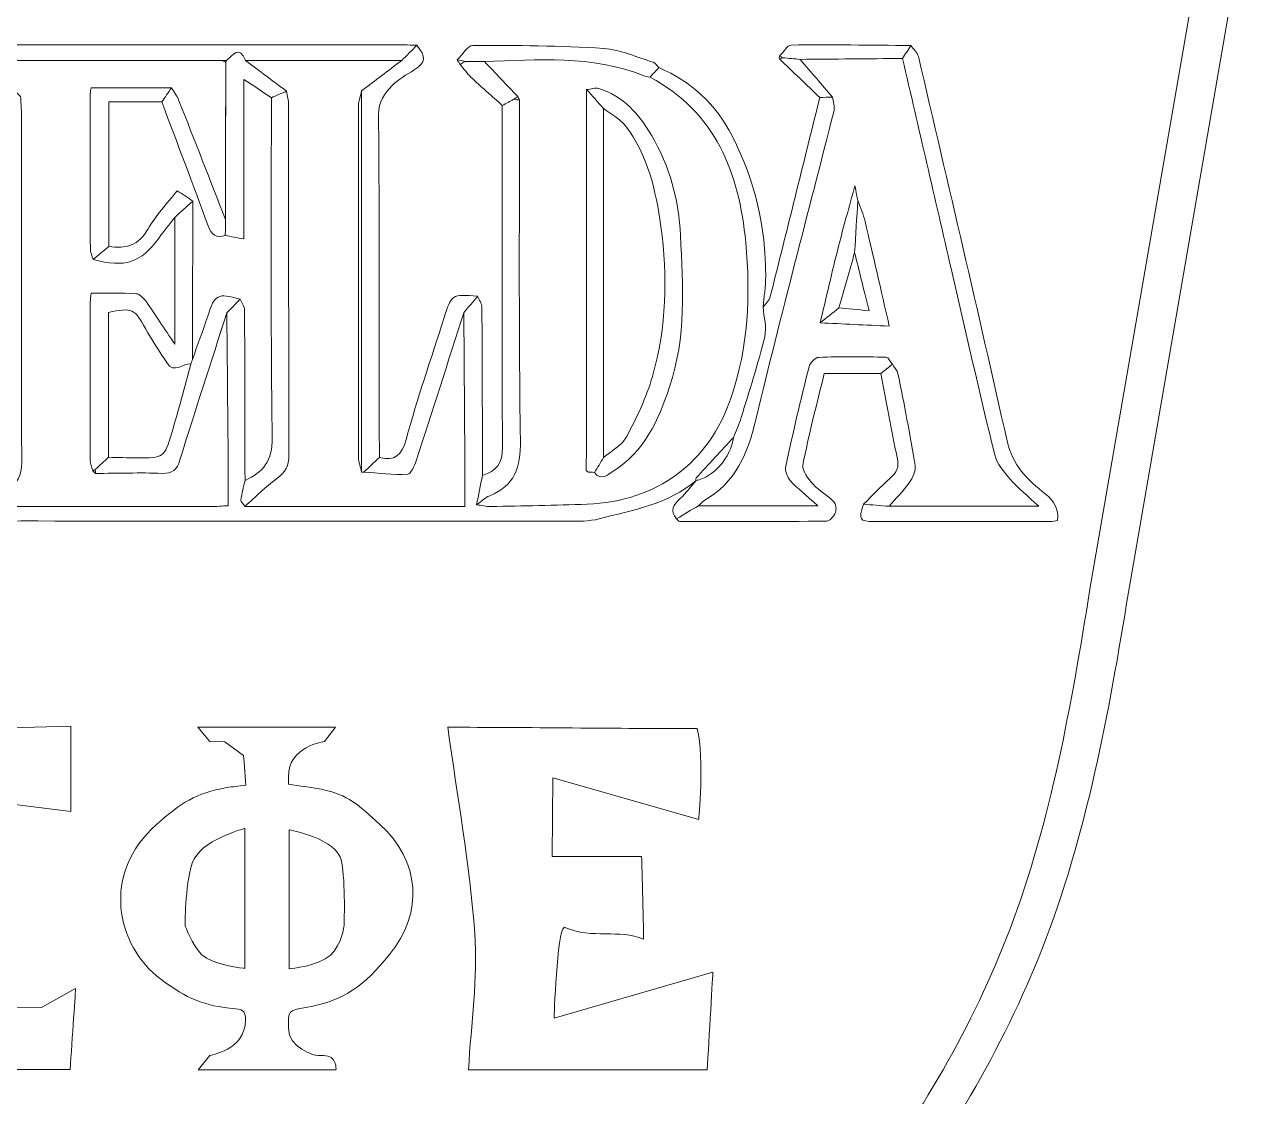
# Model space of a CAD drawing. Header units: inches. Extents: x 0 to 12, y 0 to 12.
# Drawn here: x 1.803 to 2.832, y 5.845 to 6.753 of the extents above; entities that cross this region are included whole.
import ezdxf

# ---------------------------------------------------------------- set-up
doc = ezdxf.new("R2010")
doc.units = ezdxf.units.IN
doc.header["$MEASUREMENT"] = 0

msp = doc.modelspace()

# ---------------------------------------------------------------- linework, layer by layer
at = {"color": 250, "lineweight": 0}
msp.add_line((2.7395, 6.2819), (2.832, 6.817), dxfattribs=at)
at = {"color": 5, "lineweight": 0}
msp.add_line((2.7053, 6.2747), (2.7932, 6.7831), dxfattribs=at)
for points, knots in [([(2.1355, 6.7353), (2.1313, 6.731), (2.127, 6.7267), (2.1227, 6.7224), (2.0787, 6.7224), (2.0347, 6.7224), (1.9906, 6.7224), (1.9853, 6.736), (1.9797, 6.7266), (1.9742, 6.7225), (1.9732, 6.7225), (1.9722, 6.7224), (1.9713, 6.7224), (1.9053, 6.7224), (1.8393, 6.7224), (1.7733, 6.7224), (1.7724, 6.7224), (1.7714, 6.7224), (1.7704, 6.7224), (1.7675, 6.7236), (1.7646, 6.7248), (1.7609, 6.7264), (1.7631, 6.7299), (1.7651, 6.7328), (1.767, 6.7357), (1.8862, 6.7357), (2.0054, 6.7357), (2.1245, 6.7357), (2.1282, 6.7357), (2.1318, 6.7354), (2.1355, 6.7353)], [0, 0, 0, 0, 1, 1, 1, 2, 2, 2, 3, 3, 3, 4, 4, 4, 5, 5, 5, 6, 6, 6, 7, 7, 7, 8, 8, 8, 9, 9, 9, 10, 10, 10, 10]), ([(2.0253, 6.6964), (2.021, 6.6946), (2.0167, 6.6928), (2.0124, 6.6909), (2.0051, 6.6958), (1.9977, 6.7007), (1.989, 6.7064), (1.989, 6.6607), (1.989, 6.6166), (1.989, 6.5713), (1.9831, 6.5724), (1.9783, 6.5733), (1.9734, 6.5743), (1.9735, 6.5788), (1.9735, 6.5833), (1.9735, 6.5879), (1.9736, 6.6322), (1.9737, 6.6765), (1.9738, 6.7208), (1.974, 6.7214), (1.9741, 6.7219), (1.9742, 6.7225), (1.9797, 6.7266), (1.9853, 6.736), (1.9906, 6.7224), (2.0022, 6.7137), (2.0138, 6.705), (2.0253, 6.6964)], [0, 0, 0, 0, 1, 1, 1, 2, 2, 2, 3, 3, 3, 4, 4, 4, 5, 5, 5, 6, 6, 6, 7, 7, 7, 8, 8, 8, 9, 9, 9, 9]), ([(2.1355, 6.7353), (2.1437, 6.7254), (2.1432, 6.7211), (2.1334, 6.7145), (2.127, 6.7103), (2.1199, 6.7066), (2.1146, 6.7012), (2.1083, 6.6945), (2.103, 6.6879), (2.1031, 6.6764), (2.104, 6.5797), (2.1037, 6.483), (2.1038, 6.3863), (2.0994, 6.3822), (2.0951, 6.3781), (2.0907, 6.3739), (2.0901, 6.3739), (2.0894, 6.3739), (2.0888, 6.3739), (2.0888, 6.4815), (2.0888, 6.5891), (2.0888, 6.6967), (2.1001, 6.7052), (2.1114, 6.7138), (2.1227, 6.7224), (2.127, 6.7267), (2.1313, 6.731), (2.1355, 6.7353)], [0, 0, 0, 0, 1, 1, 1, 2, 2, 2, 3, 3, 3, 4, 4, 4, 5, 5, 5, 6, 6, 6, 7, 7, 7, 8, 8, 8, 9, 9, 9, 9]), ([(2.3404, 6.7164), (2.3379, 6.7137), (2.3354, 6.711), (2.3329, 6.7083), (2.3309, 6.7088), (2.3289, 6.7089), (2.327, 6.7097), (2.2834, 6.727), (2.238, 6.7232), (2.1928, 6.7215), (2.1872, 6.7216), (2.1817, 6.7217), (2.1762, 6.7217), (2.1741, 6.7222), (2.1719, 6.7226), (2.1697, 6.7229), (2.1741, 6.7272), (2.1785, 6.7351), (2.1829, 6.7352), (2.2198, 6.7353), (2.2568, 6.735), (2.2937, 6.7326), (2.3079, 6.7316), (2.3218, 6.7251), (2.3357, 6.7209), (2.3376, 6.7203), (2.3389, 6.7179), (2.3404, 6.7164)], [0, 0, 0, 0, 1, 1, 1, 2, 2, 2, 3, 3, 3, 4, 4, 4, 5, 5, 5, 6, 6, 6, 7, 7, 7, 8, 8, 8, 9, 9, 9, 9]), ([(2.5536, 6.7351), (2.5513, 6.7314), (2.549, 6.7278), (2.5467, 6.7241), (2.5177, 6.7239), (2.4888, 6.7236), (2.4598, 6.7234), (2.455, 6.7239), (2.4501, 6.7243), (2.4452, 6.7247), (2.4443, 6.7252), (2.4434, 6.7256), (2.4425, 6.7261), (2.4458, 6.7293), (2.4491, 6.7354), (2.4524, 6.7355), (2.4861, 6.7359), (2.5199, 6.7354), (2.5536, 6.7351)], [0, 0, 0, 0, 1, 1, 1, 2, 2, 2, 3, 3, 3, 4, 4, 4, 5, 5, 5, 6, 6, 6, 6]), ([(2.5536, 6.7351), (2.5558, 6.732), (2.5593, 6.7292), (2.5601, 6.7258), (2.5854, 6.6174), (2.6109, 6.509), (2.6351, 6.4004), (2.6397, 6.3798), (2.6528, 6.367), (2.6673, 6.3556), (2.6756, 6.3491), (2.6786, 6.343), (2.6779, 6.333), (2.6758, 6.3327), (2.6735, 6.3321), (2.6713, 6.3321), (2.6216, 6.3321), (2.572, 6.3321), (2.5224, 6.3321), (2.5103, 6.3321), (2.5093, 6.3339), (2.5135, 6.3467), (2.5207, 6.3462), (2.528, 6.3456), (2.5352, 6.345), (2.5765, 6.345), (2.6177, 6.345), (2.6619, 6.345), (2.6522, 6.3541), (2.6443, 6.3605), (2.6377, 6.368), (2.6324, 6.3741), (2.6265, 6.381), (2.6247, 6.3885), (2.6118, 6.441), (2.6, 6.4936), (2.5878, 6.5462), (2.5741, 6.6055), (2.5604, 6.6648), (2.5467, 6.7241), (2.549, 6.7278), (2.5513, 6.7314), (2.5536, 6.7351)], [0, 0, 0, 0, 1, 1, 1, 2, 2, 2, 3, 3, 3, 4, 4, 4, 5, 5, 5, 6, 6, 6, 7, 7, 7, 8, 8, 8, 9, 9, 9, 10, 10, 10, 11, 11, 11, 12, 12, 12, 13, 13, 13, 14, 14, 14, 14]), ([(1.7733, 6.7224), (1.8393, 6.7224), (1.9053, 6.7224), (1.9713, 6.7224), (1.9721, 6.7218), (1.973, 6.7213), (1.9739, 6.7208), (1.9737, 6.6765), (1.9736, 6.6322), (1.9735, 6.5879), (1.9604, 6.6214), (1.9474, 6.6549), (1.9342, 6.6884), (1.9327, 6.6923), (1.9299, 6.6957), (1.9278, 6.6993), (1.9054, 6.6993), (1.883, 6.6993), (1.8599, 6.6993), (1.8597, 6.698), (1.8591, 6.696), (1.8591, 6.6941), (1.8591, 6.6504), (1.859, 6.6066), (1.8592, 6.5629), (1.8592, 6.5599), (1.8607, 6.5569), (1.8616, 6.5539), (1.8886, 6.5467), (1.9019, 6.5511), (1.9173, 6.5722), (1.9216, 6.5781), (1.9262, 6.5838), (1.9306, 6.5896), (1.9306, 6.5548), (1.9306, 6.52), (1.9306, 6.4822), (1.9215, 6.4959), (1.9143, 6.5071), (1.9066, 6.518), (1.9045, 6.521), (1.9009, 6.5248), (1.8978, 6.525), (1.8854, 6.5258), (1.8729, 6.5253), (1.86, 6.5253), (1.8596, 6.522), (1.8591, 6.52), (1.8591, 6.5181), (1.859, 6.4734), (1.859, 6.4288), (1.8591, 6.3841), (1.8591, 6.3811), (1.8605, 6.378), (1.8612, 6.3749), (1.862, 6.3742), (1.8628, 6.3735), (1.8636, 6.3728), (1.8823, 6.3729), (1.9011, 6.3736), (1.9198, 6.3729), (1.929, 6.3725), (1.9324, 6.376), (1.935, 6.3842), (1.9479, 6.4258), (1.9614, 6.4672), (1.9747, 6.5086), (1.975, 6.4721), (1.9754, 6.4355), (1.9757, 6.3989), (1.9758, 6.3815), (1.9757, 6.3641), (1.9757, 6.3455), (1.9704, 6.3452), (1.9661, 6.3448), (1.9617, 6.3448), (1.904, 6.3448), (1.8462, 6.3448), (1.7884, 6.3448), (1.7836, 6.3448), (1.7788, 6.344), (1.774, 6.3435), (1.774, 6.3435), (1.7733, 6.3445), (1.7733, 6.3445), (1.7782, 6.3492), (1.7825, 6.3549), (1.7882, 6.3583), (1.7977, 6.364), (1.8011, 6.3711), (1.8011, 6.3822), (1.8007, 6.481), (1.8008, 6.5797), (1.8008, 6.6785), (1.8008, 6.683), (1.8004, 6.6874), (1.8002, 6.6919), (1.7911, 6.7014), (1.7821, 6.7109), (1.773, 6.7204), (1.7731, 6.721), (1.7733, 6.7217), (1.7733, 6.7224)], [0, 0, 0, 0, 1, 1, 1, 2, 2, 2, 3, 3, 3, 4, 4, 4, 5, 5, 5, 6, 6, 6, 7, 7, 7, 8, 8, 8, 9, 9, 9, 10, 10, 10, 11, 11, 11, 12, 12, 12, 13, 13, 13, 14, 14, 14, 15, 15, 15, 16, 16, 16, 17, 17, 17, 18, 18, 18, 19, 19, 19, 20, 20, 20, 21, 21, 21, 22, 22, 22, 23, 23, 23, 24, 24, 24, 25, 25, 25, 26, 26, 26, 27, 27, 27, 28, 28, 28, 29, 29, 29, 30, 30, 30, 31, 31, 31, 32, 32, 32, 33, 33, 33, 34, 34, 34, 34]), ([(1.9742, 6.7225), (1.9741, 6.7219), (1.974, 6.7214), (1.9738, 6.7208), (1.973, 6.7213), (1.9721, 6.7218), (1.9713, 6.7224), (1.9722, 6.7224), (1.9732, 6.7225), (1.9742, 6.7225)], [0, 0, 0, 0, 1, 1, 1, 2, 2, 2, 3, 3, 3, 3]), ([(2.0907, 6.3739), (2.1031, 6.3731), (2.1155, 6.3716), (2.1278, 6.3721), (2.1303, 6.3722), (2.1335, 6.3792), (2.1349, 6.3835), (2.1486, 6.4253), (2.1619, 6.4671), (2.1753, 6.5089), (2.1756, 6.4649), (2.1759, 6.421), (2.1762, 6.377), (2.1763, 6.3669), (2.1762, 6.3568), (2.1762, 6.3449), (2.1135, 6.3449), (2.0518, 6.3449), (1.9901, 6.3449), (1.999, 6.3529), (2.0074, 6.3614), (2.017, 6.3685), (2.0242, 6.3738), (2.0273, 6.3792), (2.0273, 6.3885), (2.0269, 6.4872), (2.0271, 6.5859), (2.027, 6.6847), (2.027, 6.6886), (2.0259, 6.6925), (2.0253, 6.6964), (2.0138, 6.705), (2.0022, 6.7137), (1.9906, 6.7224), (2.0347, 6.7224), (2.0787, 6.7224), (2.1227, 6.7224), (2.1114, 6.7138), (2.1001, 6.7052), (2.0888, 6.6967), (2.0879, 6.6925), (2.0862, 6.6883), (2.0862, 6.6841), (2.086, 6.5849), (2.086, 6.4856), (2.0862, 6.3864), (2.0862, 6.3822), (2.0879, 6.378), (2.0888, 6.3739), (2.0894, 6.3739), (2.0901, 6.3739), (2.0907, 6.3739)], [0, 0, 0, 0, 1, 1, 1, 2, 2, 2, 3, 3, 3, 4, 4, 4, 5, 5, 5, 6, 6, 6, 7, 7, 7, 8, 8, 8, 9, 9, 9, 10, 10, 10, 11, 11, 11, 12, 12, 12, 13, 13, 13, 14, 14, 14, 15, 15, 15, 16, 16, 16, 17, 17, 17, 17]), ([(2.1762, 6.7217), (2.1749, 6.7208), (2.1736, 6.7199), (2.1723, 6.7189), (2.1714, 6.7203), (2.1706, 6.7216), (2.1697, 6.7229), (2.1719, 6.7226), (2.1741, 6.7222), (2.1762, 6.7217)], [0, 0, 0, 0, 1, 1, 1, 2, 2, 2, 3, 3, 3, 3]), ([(2.1762, 6.7217), (2.1817, 6.7217), (2.1872, 6.7216), (2.1928, 6.7215), (2.2021, 6.7117), (2.2115, 6.7018), (2.2209, 6.692), (2.2198, 6.6912), (2.2187, 6.6904), (2.2176, 6.6896), (2.2143, 6.6878), (2.2111, 6.686), (2.2079, 6.6843), (2.199, 6.6923), (2.19, 6.7002), (2.1812, 6.7084), (2.1779, 6.7116), (2.1753, 6.7154), (2.1723, 6.7189), (2.1736, 6.7199), (2.1749, 6.7208), (2.1762, 6.7217)], [0, 0, 0, 0, 1, 1, 1, 2, 2, 2, 3, 3, 3, 4, 4, 4, 5, 5, 5, 6, 6, 6, 7, 7, 7, 7]), ([(2.2209, 6.692), (2.2115, 6.7018), (2.2021, 6.7117), (2.1928, 6.7215), (2.238, 6.7232), (2.2834, 6.727), (2.327, 6.7097), (2.3289, 6.7089), (2.3309, 6.7088), (2.3329, 6.7083), (2.3886, 6.6782), (2.4083, 6.6277), (2.4139, 6.5683), (2.4181, 6.5237), (2.4161, 6.4798), (2.4016, 6.4372), (2.3828, 6.3817), (2.3384, 6.349), (2.2797, 6.3468), (2.2525, 6.3458), (2.2252, 6.3453), (2.198, 6.3448), (2.1941, 6.3448), (2.1901, 6.3458), (2.1861, 6.3463), (2.1898, 6.3488), (2.1931, 6.3522), (2.1972, 6.3539), (2.2185, 6.3626), (2.2235, 6.3779), (2.2232, 6.4006), (2.2217, 6.4967), (2.2225, 6.5928), (2.2224, 6.6889), (2.2219, 6.6899), (2.2214, 6.691), (2.2209, 6.692)], [0, 0, 0, 0, 1, 1, 1, 2, 2, 2, 3, 3, 3, 4, 4, 4, 5, 5, 5, 6, 6, 6, 7, 7, 7, 8, 8, 8, 9, 9, 9, 10, 10, 10, 11, 11, 11, 12, 12, 12, 12]), ([(2.4874, 6.6913), (2.4783, 6.702), (2.4691, 6.7127), (2.4599, 6.7234), (2.4888, 6.7236), (2.5177, 6.7239), (2.5467, 6.7241), (2.5604, 6.6648), (2.5741, 6.6055), (2.5878, 6.5462), (2.6, 6.4936), (2.6118, 6.441), (2.6247, 6.3885), (2.6265, 6.381), (2.6324, 6.3741), (2.6377, 6.368), (2.6443, 6.3605), (2.6522, 6.3541), (2.6619, 6.345), (2.6177, 6.345), (2.5765, 6.345), (2.5352, 6.345), (2.541, 6.3516), (2.5473, 6.3578), (2.5523, 6.365), (2.5552, 6.3691), (2.5581, 6.3751), (2.5573, 6.3796), (2.5531, 6.4057), (2.548, 6.4315), (2.5428, 6.4574), (2.5422, 6.4602), (2.5397, 6.4626), (2.5381, 6.4652), (2.5363, 6.4673), (2.5346, 6.4712), (2.5328, 6.4712), (2.5138, 6.4716), (2.4946, 6.4718), (2.4756, 6.4711), (2.4727, 6.471), (2.4683, 6.4663), (2.4675, 6.4631), (2.4605, 6.4352), (2.4539, 6.4072), (2.4478, 6.3791), (2.447, 6.3753), (2.4489, 6.3698), (2.4515, 6.3668), (2.4577, 6.36), (2.4651, 6.3543), (2.4749, 6.3455), (2.4389, 6.3455), (2.4065, 6.3455), (2.374, 6.3455), (2.3755, 6.3469), (2.3768, 6.3486), (2.3785, 6.3496), (2.4056, 6.3651), (2.4159, 6.3901), (2.4228, 6.4195), (2.4436, 6.5067), (2.4667, 6.5933), (2.4887, 6.6801), (2.4895, 6.6835), (2.4879, 6.6876), (2.4874, 6.6913)], [0, 0, 0, 0, 1, 1, 1, 2, 2, 2, 3, 3, 3, 4, 4, 4, 5, 5, 5, 6, 6, 6, 7, 7, 7, 8, 8, 8, 9, 9, 9, 10, 10, 10, 11, 11, 11, 12, 12, 12, 13, 13, 13, 14, 14, 14, 15, 15, 15, 16, 16, 16, 17, 17, 17, 18, 18, 18, 19, 19, 19, 20, 20, 20, 21, 21, 21, 22, 22, 22, 22]), ([(2.4452, 6.7247), (2.4443, 6.7244), (2.4435, 6.724), (2.4426, 6.7237), (2.4424, 6.7242), (2.4422, 6.7247), (2.4421, 6.7253), (2.4421, 6.7255), (2.4424, 6.7258), (2.4425, 6.7261), (2.4434, 6.7256), (2.4443, 6.7252), (2.4452, 6.7247)], [0, 0, 0, 0, 1, 1, 1, 2, 2, 2, 3, 3, 3, 4, 4, 4, 4]), ([(2.4452, 6.7247), (2.4501, 6.7243), (2.455, 6.7239), (2.4599, 6.7234), (2.4691, 6.7127), (2.4783, 6.702), (2.4874, 6.6913), (2.4838, 6.6913), (2.4802, 6.6912), (2.4766, 6.6911), (2.4653, 6.702), (2.4539, 6.7128), (2.4426, 6.7237), (2.4435, 6.724), (2.4443, 6.7244), (2.4452, 6.7247)], [0, 0, 0, 0, 1, 1, 1, 2, 2, 2, 3, 3, 3, 4, 4, 4, 5, 5, 5, 5]), ([(2.3404, 6.7164), (2.3682, 6.7045), (2.3884, 6.6856), (2.4026, 6.6582), (2.4219, 6.6207), (2.4308, 6.5814), (2.4308, 6.5397), (2.4308, 6.531), (2.4294, 6.5222), (2.4286, 6.5135), (2.4292, 6.5052), (2.4319, 6.4963), (2.43, 6.4886), (2.4244, 6.4655), (2.417, 6.4429), (2.4101, 6.4201), (2.4084, 6.4143), (2.4059, 6.4089), (2.4037, 6.4033), (2.3931, 6.3919), (2.3825, 6.3805), (2.372, 6.369), (2.3716, 6.3686), (2.3719, 6.3675), (2.3718, 6.3667), (2.3718, 6.3667), (2.3719, 6.3669), (2.3719, 6.3669), (2.3484, 6.3465), (2.3184, 6.342), (2.2899, 6.3344), (2.2814, 6.3321), (2.2721, 6.3324), (2.2632, 6.3324), (2.1089, 6.3323), (1.9546, 6.3321), (1.8003, 6.3326), (1.7884, 6.3326), (1.7838, 6.3283), (1.7808, 6.3175), (1.7738, 6.2927), (1.7654, 6.2683), (1.7583, 6.2435), (1.7558, 6.2349), (1.7522, 6.2315), (1.7425, 6.2315), (1.6196, 6.2317), (1.4966, 6.2316), (1.3737, 6.2311), (1.362, 6.2311), (1.3577, 6.2359), (1.3575, 6.2465), (1.3629, 6.2461), (1.3683, 6.2456), (1.3737, 6.2451), (1.379, 6.2449), (1.3843, 6.2444), (1.3895, 6.2444), (1.4786, 6.2444), (1.5676, 6.2444), (1.6566, 6.2444), (1.6814, 6.2444), (1.7062, 6.2441), (1.731, 6.2446), (1.735, 6.2447), (1.7415, 6.2472), (1.7426, 6.2501), (1.7535, 6.2811), (1.7636, 6.3123), (1.774, 6.3435), (1.7788, 6.344), (1.7836, 6.3448), (1.7884, 6.3448), (1.8462, 6.3448), (1.904, 6.3448), (1.9617, 6.3448), (1.9661, 6.3448), (1.9704, 6.3452), (1.9757, 6.3455), (1.9757, 6.3641), (1.9758, 6.3815), (1.9757, 6.3989), (1.9754, 6.4355), (1.975, 6.4721), (1.9747, 6.5087), (1.9785, 6.5126), (1.9823, 6.5165), (1.9861, 6.5204), (1.9873, 6.5173), (1.9897, 6.5142), (1.9897, 6.5111), (1.99, 6.463), (1.99, 6.415), (1.9901, 6.3669), (1.9889, 6.3614), (1.9873, 6.3559), (1.9867, 6.3503), (1.9865, 6.3487), (1.9889, 6.3467), (1.9901, 6.3449), (2.0518, 6.3449), (2.1135, 6.3449), (2.1762, 6.3449), (2.1762, 6.3568), (2.1763, 6.3669), (2.1762, 6.377), (2.1759, 6.421), (2.1756, 6.4649), (2.1753, 6.5089), (2.1792, 6.5135), (2.1831, 6.5181), (2.187, 6.5228), (2.1883, 6.5197), (2.1906, 6.5166), (2.1906, 6.5135), (2.1909, 6.4661), (2.191, 6.4186), (2.1911, 6.3712), (2.1894, 6.3629), (2.1878, 6.3546), (2.1861, 6.3463), (2.1901, 6.3458), (2.1941, 6.3448), (2.198, 6.3448), (2.2252, 6.3453), (2.2525, 6.3458), (2.2797, 6.3468), (2.3384, 6.349), (2.3828, 6.3817), (2.4016, 6.4372), (2.4161, 6.4798), (2.4181, 6.5237), (2.4139, 6.5683), (2.4083, 6.6277), (2.3886, 6.6782), (2.3329, 6.7083), (2.3354, 6.711), (2.3379, 6.7137), (2.3404, 6.7164)], [0, 0, 0, 0, 1, 1, 1, 2, 2, 2, 3, 3, 3, 4, 4, 4, 5, 5, 5, 6, 6, 6, 7, 7, 7, 8, 8, 8, 9, 9, 9, 10, 10, 10, 11, 11, 11, 12, 12, 12, 13, 13, 13, 14, 14, 14, 15, 15, 15, 16, 16, 16, 17, 17, 17, 18, 18, 18, 19, 19, 19, 20, 20, 20, 21, 21, 21, 22, 22, 22, 23, 23, 23, 24, 24, 24, 25, 25, 25, 26, 26, 26, 27, 27, 27, 28, 28, 28, 29, 29, 29, 30, 30, 30, 31, 31, 31, 32, 32, 32, 33, 33, 33, 34, 34, 34, 35, 35, 35, 36, 36, 36, 37, 37, 37, 38, 38, 38, 39, 39, 39, 40, 40, 40, 41, 41, 41, 42, 42, 42, 43, 43, 43, 44, 44, 44, 45, 45, 45, 46, 46, 46, 46]), ([(1.9197, 6.6873), (1.9052, 6.6873), (1.8906, 6.6873), (1.8747, 6.6873), (1.8747, 6.6459), (1.8747, 6.6055), (1.8747, 6.565), (1.8704, 6.5613), (1.866, 6.5576), (1.8616, 6.5539), (1.8607, 6.5569), (1.8592, 6.5599), (1.8592, 6.5629), (1.859, 6.6066), (1.8591, 6.6504), (1.8591, 6.6941), (1.8591, 6.696), (1.8597, 6.698), (1.8599, 6.6993), (1.883, 6.6993), (1.9054, 6.6993), (1.9278, 6.6993), (1.9251, 6.6953), (1.9224, 6.6913), (1.9197, 6.6873)], [0, 0, 0, 0, 1, 1, 1, 2, 2, 2, 3, 3, 3, 4, 4, 4, 5, 5, 5, 6, 6, 6, 7, 7, 7, 8, 8, 8, 8]), ([(1.9197, 6.6873), (1.9224, 6.6913), (1.9251, 6.6953), (1.9278, 6.6993), (1.9299, 6.6957), (1.9327, 6.6923), (1.9342, 6.6884), (1.9474, 6.6549), (1.9604, 6.6214), (1.9735, 6.5879), (1.9735, 6.5833), (1.9735, 6.5788), (1.9734, 6.5743), (1.9657, 6.5719), (1.9617, 6.5747), (1.9589, 6.5824), (1.9461, 6.6175), (1.9328, 6.6524), (1.9197, 6.6873)], [0, 0, 0, 0, 1, 1, 1, 2, 2, 2, 3, 3, 3, 4, 4, 4, 5, 5, 5, 6, 6, 6, 6]), ([(2.2859, 6.3737), (2.2916, 6.3659), (2.2972, 6.3719), (2.3017, 6.3747), (2.3281, 6.3913), (2.3402, 6.4179), (2.3495, 6.4461), (2.3635, 6.488), (2.361, 6.5314), (2.3587, 6.5743), (2.3572, 6.6039), (2.3497, 6.633), (2.3342, 6.6591), (2.3235, 6.6769), (2.3104, 6.6922), (2.2897, 6.6987), (2.2866, 6.6997), (2.2827, 6.6982), (2.2792, 6.6978), (2.2792, 6.5921), (2.2791, 6.4863), (2.279, 6.3805), (2.279, 6.3785), (2.2784, 6.3754), (2.2794, 6.3746), (2.281, 6.3735), (2.2837, 6.3739), (2.2859, 6.3737)], [0, 0, 0, 0, 1, 1, 1, 2, 2, 2, 3, 3, 3, 4, 4, 4, 5, 5, 5, 6, 6, 6, 7, 7, 7, 8, 8, 8, 9, 9, 9, 9]), ([(2.2935, 6.3862), (2.291, 6.382), (2.2885, 6.3779), (2.2859, 6.3737), (2.2837, 6.3739), (2.281, 6.3735), (2.2794, 6.3746), (2.2784, 6.3754), (2.279, 6.3785), (2.279, 6.3805), (2.2791, 6.4863), (2.2792, 6.5921), (2.2792, 6.6978), (2.284, 6.6925), (2.2887, 6.6872), (2.2935, 6.6818), (2.2935, 6.5833), (2.2935, 6.4847), (2.2935, 6.3862)], [0, 0, 0, 0, 1, 1, 1, 2, 2, 2, 3, 3, 3, 4, 4, 4, 5, 5, 5, 6, 6, 6, 6]), ([(2.2792, 6.6978), (2.2827, 6.6982), (2.2866, 6.6997), (2.2897, 6.6987), (2.3104, 6.6922), (2.3235, 6.6769), (2.3342, 6.6591), (2.3497, 6.633), (2.3572, 6.6039), (2.3587, 6.5743), (2.361, 6.5314), (2.3635, 6.488), (2.3495, 6.4461), (2.3402, 6.4179), (2.3281, 6.3913), (2.3017, 6.3747), (2.2972, 6.3719), (2.2916, 6.3659), (2.2859, 6.3737), (2.2885, 6.3779), (2.291, 6.382), (2.2935, 6.3862), (2.3002, 6.392), (2.3091, 6.3965), (2.313, 6.4038), (2.3217, 6.4201), (2.3299, 6.4372), (2.335, 6.455), (2.3469, 6.4966), (2.3479, 6.5393), (2.3421, 6.582), (2.3379, 6.6123), (2.3312, 6.6422), (2.312, 6.6673), (2.3074, 6.6733), (2.2997, 6.677), (2.2935, 6.6818), (2.2887, 6.6872), (2.284, 6.6925), (2.2792, 6.6978)], [0, 0, 0, 0, 1, 1, 1, 2, 2, 2, 3, 3, 3, 4, 4, 4, 5, 5, 5, 6, 6, 6, 7, 7, 7, 8, 8, 8, 9, 9, 9, 10, 10, 10, 11, 11, 11, 12, 12, 12, 13, 13, 13, 13]), ([(1.9901, 6.3669), (2.0055, 6.3739), (2.0134, 6.3835), (2.0131, 6.4029), (2.0118, 6.4989), (2.0124, 6.5949), (2.0124, 6.6909), (2.0167, 6.6928), (2.021, 6.6946), (2.0253, 6.6964), (2.0259, 6.6925), (2.027, 6.6886), (2.027, 6.6847), (2.0271, 6.5859), (2.0269, 6.4872), (2.0273, 6.3885), (2.0273, 6.3792), (2.0242, 6.3738), (2.017, 6.3685), (2.0074, 6.3614), (1.999, 6.3529), (1.9901, 6.3449), (1.9889, 6.3467), (1.9865, 6.3487), (1.9867, 6.3503), (1.9873, 6.3559), (1.9889, 6.3614), (1.9901, 6.3669)], [0, 0, 0, 0, 1, 1, 1, 2, 2, 2, 3, 3, 3, 4, 4, 4, 5, 5, 5, 6, 6, 6, 7, 7, 7, 8, 8, 8, 9, 9, 9, 9]), ([(2.0888, 6.3739), (2.0879, 6.378), (2.0862, 6.3822), (2.0862, 6.3864), (2.086, 6.4856), (2.086, 6.5849), (2.0862, 6.6841), (2.0862, 6.6883), (2.0879, 6.6925), (2.0888, 6.6967), (2.0888, 6.5891), (2.0888, 6.4815), (2.0888, 6.3739)], [0, 0, 0, 0, 1, 1, 1, 2, 2, 2, 3, 3, 3, 4, 4, 4, 4]), ([(2.1861, 6.3463), (2.1878, 6.3546), (2.1894, 6.3629), (2.1911, 6.3712), (2.2029, 6.3747), (2.2081, 6.3815), (2.208, 6.395), (2.2075, 6.4914), (2.2078, 6.5878), (2.2079, 6.6843), (2.2111, 6.686), (2.2143, 6.6878), (2.2176, 6.6896), (2.2192, 6.6894), (2.2208, 6.6891), (2.2224, 6.6889), (2.2225, 6.5928), (2.2217, 6.4967), (2.2232, 6.4006), (2.2235, 6.3779), (2.2185, 6.3626), (2.1972, 6.3539), (2.1931, 6.3522), (2.1898, 6.3488), (2.1861, 6.3463)], [0, 0, 0, 0, 1, 1, 1, 2, 2, 2, 3, 3, 3, 4, 4, 4, 5, 5, 5, 6, 6, 6, 7, 7, 7, 8, 8, 8, 8]), ([(2.2209, 6.692), (2.2214, 6.691), (2.2219, 6.6899), (2.2224, 6.6889), (2.2208, 6.6891), (2.2192, 6.6894), (2.2176, 6.6896), (2.2187, 6.6904), (2.2198, 6.6912), (2.2209, 6.692)], [0, 0, 0, 0, 1, 1, 1, 2, 2, 2, 3, 3, 3, 3]), ([(2.4037, 6.4033), (2.4059, 6.4089), (2.4084, 6.4143), (2.4101, 6.4201), (2.417, 6.4429), (2.4244, 6.4655), (2.43, 6.4886), (2.4319, 6.4963), (2.4292, 6.5052), (2.4286, 6.5135), (2.4307, 6.5165), (2.4338, 6.5192), (2.4347, 6.5225), (2.4488, 6.5787), (2.4627, 6.6349), (2.4766, 6.6911), (2.4802, 6.6912), (2.4838, 6.6913), (2.4874, 6.6913), (2.4879, 6.6876), (2.4895, 6.6835), (2.4887, 6.6801), (2.4667, 6.5933), (2.4436, 6.5067), (2.4228, 6.4195), (2.4159, 6.3901), (2.4056, 6.3651), (2.3785, 6.3496), (2.3768, 6.3486), (2.3755, 6.3469), (2.374, 6.3455), (2.3678, 6.3418), (2.3616, 6.338), (2.3554, 6.3343), (2.3496, 6.3413), (2.3526, 6.3463), (2.3585, 6.3516), (2.3635, 6.3562), (2.3674, 6.3618), (2.3719, 6.3669), (2.3719, 6.3669), (2.3718, 6.3667), (2.3718, 6.3667), (2.3866, 6.3696), (2.4011, 6.3861), (2.4037, 6.4033)], [0, 0, 0, 0, 1, 1, 1, 2, 2, 2, 3, 3, 3, 4, 4, 4, 5, 5, 5, 6, 6, 6, 7, 7, 7, 8, 8, 8, 9, 9, 9, 10, 10, 10, 11, 11, 11, 12, 12, 12, 13, 13, 13, 14, 14, 14, 15, 15, 15, 15]), ([(2.5088, 6.6039), (2.5082, 6.6071), (2.5075, 6.6104), (2.5064, 6.6163), (2.5013, 6.5976), (2.4966, 6.5815), (2.4925, 6.5651), (2.487, 6.5436), (2.4821, 6.5219), (2.4769, 6.5003), (2.496, 6.4994), (2.5151, 6.4985), (2.5354, 6.4975), (2.5283, 6.5286), (2.5218, 6.5573), (2.5149, 6.586), (2.5135, 6.5921), (2.5109, 6.5979), (2.5088, 6.6039)], [0, 0, 0, 0, 1, 1, 1, 2, 2, 2, 3, 3, 3, 4, 4, 4, 5, 5, 5, 6, 6, 6, 6]), ([(2.5088, 6.6039), (2.5079, 6.5892), (2.507, 6.5746), (2.5061, 6.5599), (2.5017, 6.5443), (2.4973, 6.5286), (2.4928, 6.5129), (2.4875, 6.5087), (2.4822, 6.5045), (2.4769, 6.5003), (2.4821, 6.5219), (2.487, 6.5436), (2.4925, 6.5651), (2.4966, 6.5815), (2.5013, 6.5976), (2.5064, 6.6163), (2.5075, 6.6104), (2.5082, 6.6071), (2.5088, 6.6039)], [0, 0, 0, 0, 1, 1, 1, 2, 2, 2, 3, 3, 3, 4, 4, 4, 5, 5, 5, 6, 6, 6, 6]), ([(1.8616, 6.5539), (1.866, 6.5576), (1.8704, 6.5613), (1.8747, 6.565), (1.8892, 6.5625), (1.9001, 6.5661), (1.9081, 6.5799), (1.9145, 6.591), (1.9236, 6.6006), (1.9326, 6.6122), (1.9372, 6.6092), (1.9416, 6.6063), (1.946, 6.6034), (1.9408, 6.5988), (1.9357, 6.5942), (1.9306, 6.5896), (1.9262, 6.5838), (1.9216, 6.5781), (1.9173, 6.5722), (1.9019, 6.5511), (1.8886, 6.5467), (1.8616, 6.5539)], [0, 0, 0, 0, 1, 1, 1, 2, 2, 2, 3, 3, 3, 4, 4, 4, 5, 5, 5, 6, 6, 6, 7, 7, 7, 7]), ([(1.9456, 6.4693), (1.9451, 6.468), (1.9447, 6.4668), (1.9443, 6.4655), (1.9375, 6.4664), (1.9302, 6.4566), (1.9238, 6.4666), (1.9178, 6.4762), (1.9112, 6.4855), (1.9059, 6.4955), (1.8971, 6.512), (1.8942, 6.5136), (1.8745, 6.509), (1.8745, 6.4682), (1.8745, 6.4273), (1.8745, 6.3865), (1.8708, 6.383), (1.867, 6.3796), (1.8633, 6.3761), (1.8626, 6.3758), (1.8619, 6.3754), (1.8612, 6.3749), (1.8605, 6.378), (1.8591, 6.3811), (1.8591, 6.3841), (1.859, 6.4288), (1.859, 6.4734), (1.8591, 6.5181), (1.8591, 6.52), (1.8596, 6.522), (1.86, 6.5253), (1.8729, 6.5253), (1.8854, 6.5258), (1.8978, 6.525), (1.9009, 6.5248), (1.9045, 6.521), (1.9066, 6.518), (1.9143, 6.5071), (1.9215, 6.4959), (1.9306, 6.4822), (1.9306, 6.52), (1.9306, 6.5548), (1.9306, 6.5896), (1.9357, 6.5942), (1.9408, 6.5988), (1.946, 6.6034), (1.9458, 6.5587), (1.9457, 6.514), (1.9456, 6.4693)], [0, 0, 0, 0, 1, 1, 1, 2, 2, 2, 3, 3, 3, 4, 4, 4, 5, 5, 5, 6, 6, 6, 7, 7, 7, 8, 8, 8, 9, 9, 9, 10, 10, 10, 11, 11, 11, 12, 12, 12, 13, 13, 13, 14, 14, 14, 15, 15, 15, 16, 16, 16, 16]), ([(2.5088, 6.6039), (2.5109, 6.5979), (2.5135, 6.5921), (2.5149, 6.586), (2.5218, 6.5573), (2.5283, 6.5286), (2.5354, 6.4975), (2.5151, 6.4985), (2.496, 6.4994), (2.4769, 6.5003), (2.4822, 6.5045), (2.4875, 6.5087), (2.4928, 6.5129), (2.5004, 6.5122), (2.5081, 6.5115), (2.5183, 6.5105), (2.5137, 6.5291), (2.5099, 6.5445), (2.5061, 6.5599), (2.507, 6.5746), (2.5079, 6.5892), (2.5088, 6.6039)], [0, 0, 0, 0, 1, 1, 1, 2, 2, 2, 3, 3, 3, 4, 4, 4, 5, 5, 5, 6, 6, 6, 7, 7, 7, 7]), ([(1.9456, 6.4693), (1.9499, 6.4816), (1.9545, 6.4937), (1.9586, 6.5061), (1.9646, 6.5245), (1.9666, 6.5257), (1.9861, 6.5204), (1.9823, 6.5165), (1.9785, 6.5126), (1.9747, 6.5087), (1.9614, 6.4672), (1.9479, 6.4258), (1.935, 6.3842), (1.9324, 6.376), (1.929, 6.3725), (1.9198, 6.3729), (1.9011, 6.3736), (1.8823, 6.3729), (1.8636, 6.3728), (1.8635, 6.3739), (1.8634, 6.375), (1.8633, 6.3761), (1.867, 6.3796), (1.8708, 6.383), (1.8745, 6.3865), (1.8826, 6.3863), (1.8907, 6.386), (1.8988, 6.386), (1.9214, 6.386), (1.9217, 6.3859), (1.9281, 6.4072), (1.9339, 6.4265), (1.9389, 6.4461), (1.9443, 6.4655), (1.9447, 6.4668), (1.9451, 6.468), (1.9456, 6.4693)], [0, 0, 0, 0, 1, 1, 1, 2, 2, 2, 3, 3, 3, 4, 4, 4, 5, 5, 5, 6, 6, 6, 7, 7, 7, 8, 8, 8, 9, 9, 9, 10, 10, 10, 11, 11, 11, 12, 12, 12, 12]), ([(2.0907, 6.3739), (2.0951, 6.3781), (2.0994, 6.3822), (2.1038, 6.3863), (2.1169, 6.3832), (2.1228, 6.3879), (2.1265, 6.4016), (2.1359, 6.4361), (2.1476, 6.47), (2.1584, 6.5041), (2.1649, 6.5246), (2.165, 6.5246), (2.187, 6.5228), (2.1831, 6.5181), (2.1792, 6.5135), (2.1753, 6.5089), (2.1619, 6.4671), (2.1486, 6.4253), (2.1349, 6.3835), (2.1335, 6.3792), (2.1303, 6.3722), (2.1278, 6.3721), (2.1155, 6.3716), (2.1031, 6.3731), (2.0907, 6.3739)], [0, 0, 0, 0, 1, 1, 1, 2, 2, 2, 3, 3, 3, 4, 4, 4, 5, 5, 5, 6, 6, 6, 7, 7, 7, 8, 8, 8, 8]), ([(2.3554, 6.3343), (2.3616, 6.338), (2.3678, 6.3418), (2.374, 6.3455), (2.4065, 6.3455), (2.4389, 6.3455), (2.4749, 6.3455), (2.4651, 6.3543), (2.4577, 6.36), (2.4515, 6.3668), (2.4489, 6.3698), (2.447, 6.3753), (2.4478, 6.3791), (2.4539, 6.4072), (2.4605, 6.4352), (2.4675, 6.4631), (2.4683, 6.4663), (2.4727, 6.471), (2.4756, 6.4711), (2.4946, 6.4718), (2.5138, 6.4716), (2.5328, 6.4712), (2.5346, 6.4712), (2.5363, 6.4673), (2.5381, 6.4652), (2.5348, 6.4626), (2.5315, 6.46), (2.5282, 6.4574), (2.5124, 6.4574), (2.4966, 6.4574), (2.4803, 6.4574), (2.474, 6.431), (2.4672, 6.4056), (2.4623, 6.3798), (2.4614, 6.375), (2.4669, 6.3682), (2.471, 6.3636), (2.4761, 6.358), (2.4831, 6.3542), (2.4885, 6.3488), (2.4903, 6.347), (2.4909, 6.3422), (2.4898, 6.3397), (2.4886, 6.3367), (2.485, 6.3324), (2.4824, 6.3324), (2.441, 6.332), (2.3995, 6.3321), (2.3581, 6.3322), (2.3572, 6.3322), (2.3563, 6.3335), (2.3554, 6.3343)], [0, 0, 0, 0, 1, 1, 1, 2, 2, 2, 3, 3, 3, 4, 4, 4, 5, 5, 5, 6, 6, 6, 7, 7, 7, 8, 8, 8, 9, 9, 9, 10, 10, 10, 11, 11, 11, 12, 12, 12, 13, 13, 13, 14, 14, 14, 15, 15, 15, 16, 16, 16, 17, 17, 17, 17]), ([(2.5282, 6.4574), (2.5315, 6.46), (2.5348, 6.4626), (2.5381, 6.4652), (2.5397, 6.4626), (2.5422, 6.4602), (2.5428, 6.4574), (2.548, 6.4315), (2.5531, 6.4057), (2.5573, 6.3796), (2.5581, 6.3751), (2.5552, 6.3691), (2.5523, 6.365), (2.5473, 6.3578), (2.541, 6.3516), (2.5352, 6.345), (2.528, 6.3456), (2.5207, 6.3462), (2.5135, 6.3467), (2.521, 6.354), (2.5281, 6.3617), (2.536, 6.3685), (2.5417, 6.3735), (2.544, 6.3783), (2.5422, 6.3863), (2.5369, 6.4099), (2.5328, 6.4337), (2.5282, 6.4574)], [0, 0, 0, 0, 1, 1, 1, 2, 2, 2, 3, 3, 3, 4, 4, 4, 5, 5, 5, 6, 6, 6, 7, 7, 7, 8, 8, 8, 9, 9, 9, 9]), ([(1.8612, 6.3749), (1.8619, 6.3754), (1.8626, 6.3758), (1.8633, 6.3761), (1.8634, 6.375), (1.8635, 6.3739), (1.8636, 6.3728), (1.8628, 6.3735), (1.862, 6.3742), (1.8612, 6.3749)], [0, 0, 0, 0, 1, 1, 1, 2, 2, 2, 3, 3, 3, 3]), ([(2.0032, 5.3125), (1.9004, 5.389), (1.7201, 5.5232), (1.4949, 5.7426), (1.349, 5.992), (1.3168, 6.1768), (1.301, 6.2747)], [0, 0, 0, 0, 0.0808468, 0.1419248, 0.197496, 0.2597021, 0.2597021, 0.2597021, 0.2597021]), ([(2.0032, 5.3125), (2.1059, 5.389), (2.2862, 5.5232), (2.5114, 5.7426), (2.6573, 5.992), (2.6895, 6.1768), (2.7053, 6.2747)], [0, 0, 0, 0, 0.0808468, 0.1419248, 0.197496, 0.2597021, 0.2597021, 0.2597021, 0.2597021])]:
    msp.add_open_spline(points, degree=3, knots=knots, dxfattribs=at)
at = {"color": 250, "lineweight": 0}
for points in [[(2.0004, 5.2691), (1.8923, 5.3496), (1.7024, 5.4909), (1.4654, 5.7218), (1.3119, 5.9843), (1.278, 6.1789), (1.2613, 6.2819)], [(2.0004, 5.2691), (2.1085, 5.3496), (2.2984, 5.4909), (2.5354, 5.7218), (2.6889, 5.9843), (2.7228, 6.1789), (2.7395, 6.2819)]]:
    msp.add_open_spline(points, degree=3, knots=[0, 0, 0, 0, 0.0808468, 0.1419248, 0.197496, 0.2597021, 0.2597021, 0.2597021, 0.2597021], dxfattribs=at)
at = {"color": 2, "lineweight": 0}
for points, knots in [([(1.7181, 6.1021), (1.7181, 6.1021), (1.7645, 5.9932), (1.7645, 5.9932), (1.7645, 5.9932), (1.7078, 5.9199), (1.7078, 5.9199), (1.7078, 5.9199), (1.8179, 5.9206), (1.8179, 5.9206), (1.8179, 5.9206), (1.8467, 5.9368), (1.8467, 5.9368), (1.8467, 5.9368), (1.8438, 5.8929), (1.8421, 5.8681), (1.7691, 5.8681), (1.6446, 5.8681), (1.6446, 5.8681), (1.6446, 5.8681), (1.6438, 5.9056), (1.6438, 5.9056), (1.6438, 5.9056), (1.7029, 5.9946), (1.7029, 5.9946), (1.7029, 5.9946), (1.6373, 6.1073), (1.6373, 6.1073), (1.6373, 6.1073), (1.6367, 6.1532), (1.6367, 6.1532), (1.6367, 6.1532), (1.8426, 6.1588), (1.8426, 6.1588), (1.8426, 6.1348), (1.8426, 6.1107), (1.8426, 6.0866), (1.8426, 6.0866), (1.7181, 6.1021), (1.7181, 6.1021)], [0, 0, 0, 0, 1, 1, 1, 2, 2, 2, 3, 3, 3, 4, 4, 4, 5, 5, 5, 6, 6, 6, 7, 7, 7, 8, 8, 8, 9, 9, 9, 10, 10, 10, 11, 11, 11, 12, 12, 12, 13, 13, 13, 13]), ([(2.0668, 6.1581), (2.0668, 6.1581), (2.0573, 6.1459), (2.0573, 6.1459), (2.0573, 6.1459), (2.0266, 6.1419), (2.0268, 6.1158), (2.0268, 6.114), (2.0268, 6.1122), (2.0268, 6.1097), (2.0362, 6.1083), (2.0455, 6.1071), (2.0546, 6.1054), (2.0778, 6.1009), (2.0863, 6.0918), (2.104, 6.0759), (2.1384, 6.0449), (2.1416, 6.0013), (2.1124, 5.9654), (2.0909, 5.939), (2.0743, 5.9264), (2.0415, 5.9206), (2.0267, 5.918), (2.0266, 5.9184), (2.0268, 5.9032), (2.0269, 5.8862), (2.0494, 5.8802), (2.0494, 5.8802), (2.0494, 5.8802), (2.0541, 5.8801), (2.0565, 5.8801), (2.0683, 5.8801), (2.0671, 5.868), (2.0671, 5.868), (2.0671, 5.868), (1.9505, 5.868), (1.9505, 5.868), (1.9505, 5.868), (1.9602, 5.8801), (1.9602, 5.8801), (1.9602, 5.8801), (1.9902, 5.8844), (1.9905, 5.91), (1.9905, 5.9164), (1.9895, 5.9188), (1.982, 5.9195), (1.9549, 5.9222), (1.9412, 5.9279), (1.9188, 5.9447), (1.8808, 5.9731), (1.8681, 6.0341), (1.9153, 6.0757), (1.9358, 6.0938), (1.9481, 6.1022), (1.9746, 6.1068), (1.9795, 6.1076), (1.9844, 6.1081), (1.9907, 6.1089), (1.9902, 6.1173), (1.9889, 6.1341), (1.9889, 6.1341), (1.9889, 6.1341), (1.973, 6.1455), (1.973, 6.1455), (1.973, 6.1455), (1.9603, 6.1459), (1.9603, 6.1459), (1.9603, 6.1459), (1.9502, 6.1581), (1.9502, 6.1581), (1.9502, 6.1581), (2.0668, 6.1581), (2.0668, 6.1581)], [0, 0, 0, 0, 1, 1, 1, 2, 2, 2, 3, 3, 3, 4, 4, 4, 5, 5, 5, 6, 6, 6, 7, 7, 7, 8, 8, 8, 9, 9, 9, 10, 10, 10, 11, 11, 11, 12, 12, 12, 13, 13, 13, 14, 14, 14, 15, 15, 15, 16, 16, 16, 17, 17, 17, 18, 18, 18, 19, 19, 19, 20, 20, 20, 21, 21, 21, 22, 22, 22, 23, 23, 23, 24, 24, 24, 24]), ([(2.3729, 6.1568), (2.3792, 6.1308), (2.3741, 6.0797), (2.3741, 6.0797), (2.3741, 6.0797), (2.2507, 6.1151), (2.2507, 6.1151), (2.2507, 6.1151), (2.2502, 6.0485), (2.2502, 6.0485), (2.2502, 6.0485), (2.3258, 6.0485), (2.3258, 6.0485), (2.3258, 6.0485), (2.3274, 5.9921), (2.3274, 5.9786), (2.3063, 5.9874), (2.2852, 5.9782), (2.2602, 5.9886), (2.2542, 5.9849), (2.2517, 5.9116), (2.2517, 5.9116), (2.2517, 5.9116), (2.3862, 5.9506), (2.3862, 5.9506), (2.3862, 5.9506), (2.3827, 5.8923), (2.3813, 5.8678), (2.3068, 5.8678), (2.2371, 5.8678), (2.1793, 5.8678), (2.1814, 5.9071), (2.1874, 5.9456), (2.1846, 5.9833), (2.1802, 6.0417), (2.1697, 6.0997), (2.1618, 6.1579), (2.2262, 6.1579), (2.3085, 6.1568), (2.3729, 6.1568)], [0, 0, 0, 0, 1, 1, 1, 2, 2, 2, 3, 3, 3, 4, 4, 4, 5, 5, 5, 6, 6, 6, 7, 7, 7, 8, 8, 8, 9, 9, 9, 10, 10, 10, 11, 11, 11, 12, 12, 12, 13, 13, 13, 13]), ([(1.9899, 6.0722), (1.9899, 6.0722), (1.9519, 6.0626), (1.9454, 6.0428), (1.939, 6.0231), (1.9395, 5.9898), (1.9395, 5.9898), (1.9395, 5.9898), (1.945, 5.9738), (1.9536, 5.9653), (1.9622, 5.9569), (1.9899, 5.9537), (1.9899, 5.9537), (1.9899, 5.9537), (1.9899, 6.0722), (1.9899, 6.0722)], [0, 0, 0, 0, 1, 1, 1, 2, 2, 2, 3, 3, 3, 4, 4, 4, 5, 5, 5, 5]), ([(2.0275, 5.9535), (2.0292, 5.9535), (2.0523, 5.9558), (2.0622, 5.9648), (2.0721, 5.9737), (2.0739, 5.9899), (2.0739, 5.9899), (2.0739, 5.9899), (2.0754, 6.0259), (2.0717, 6.0448), (2.0681, 6.0637), (2.0274, 6.0711), (2.0274, 6.0711), (2.0274, 6.0711), (2.0275, 6.008), (2.0275, 5.9535)], [0, 0, 0, 0, 1, 1, 1, 2, 2, 2, 3, 3, 3, 4, 4, 4, 5, 5, 5, 5])]:
    msp.add_open_spline(points, degree=3, knots=knots, dxfattribs=at)

doc.saveas('drawing.dxf')
